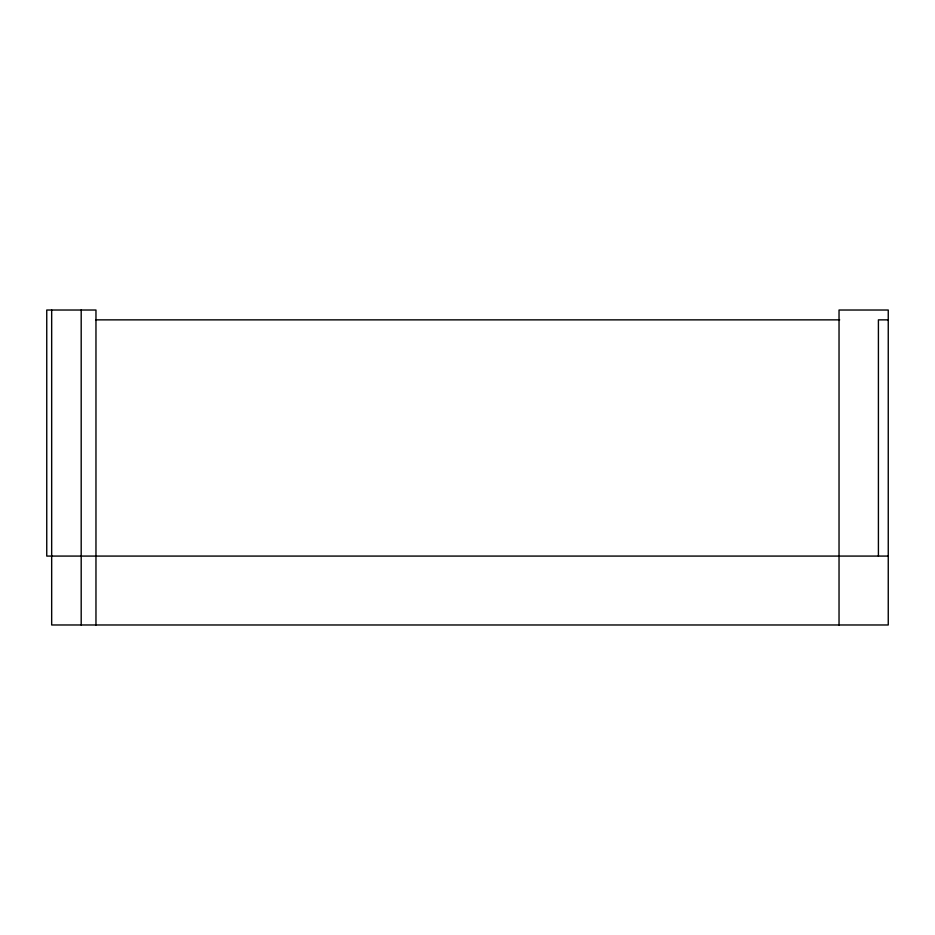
<?xml version="1.0" encoding="UTF-8"?>
<svg xmlns="http://www.w3.org/2000/svg" width="935" height="935" viewBox="0 0 935 935"><rect width="100%" height="100%" fill="white"/><g stroke="black" fill="none" stroke-linecap="round" stroke-linejoin="round"><path stroke-width="1.4" d="M95.779 319.863L839.688 319.863M888.25 319.863L878.409 319.863L878.409 556.08M888.25 556.08L46.75 556.08L46.75 310.023L95.966 310.023L95.966 624.977M839.034 624.977L839.034 310.023L888.25 310.023L888.25 624.977L51.67 624.977L51.67 310.023M81.193 310.023L81.193 624.977"/></g></svg>
